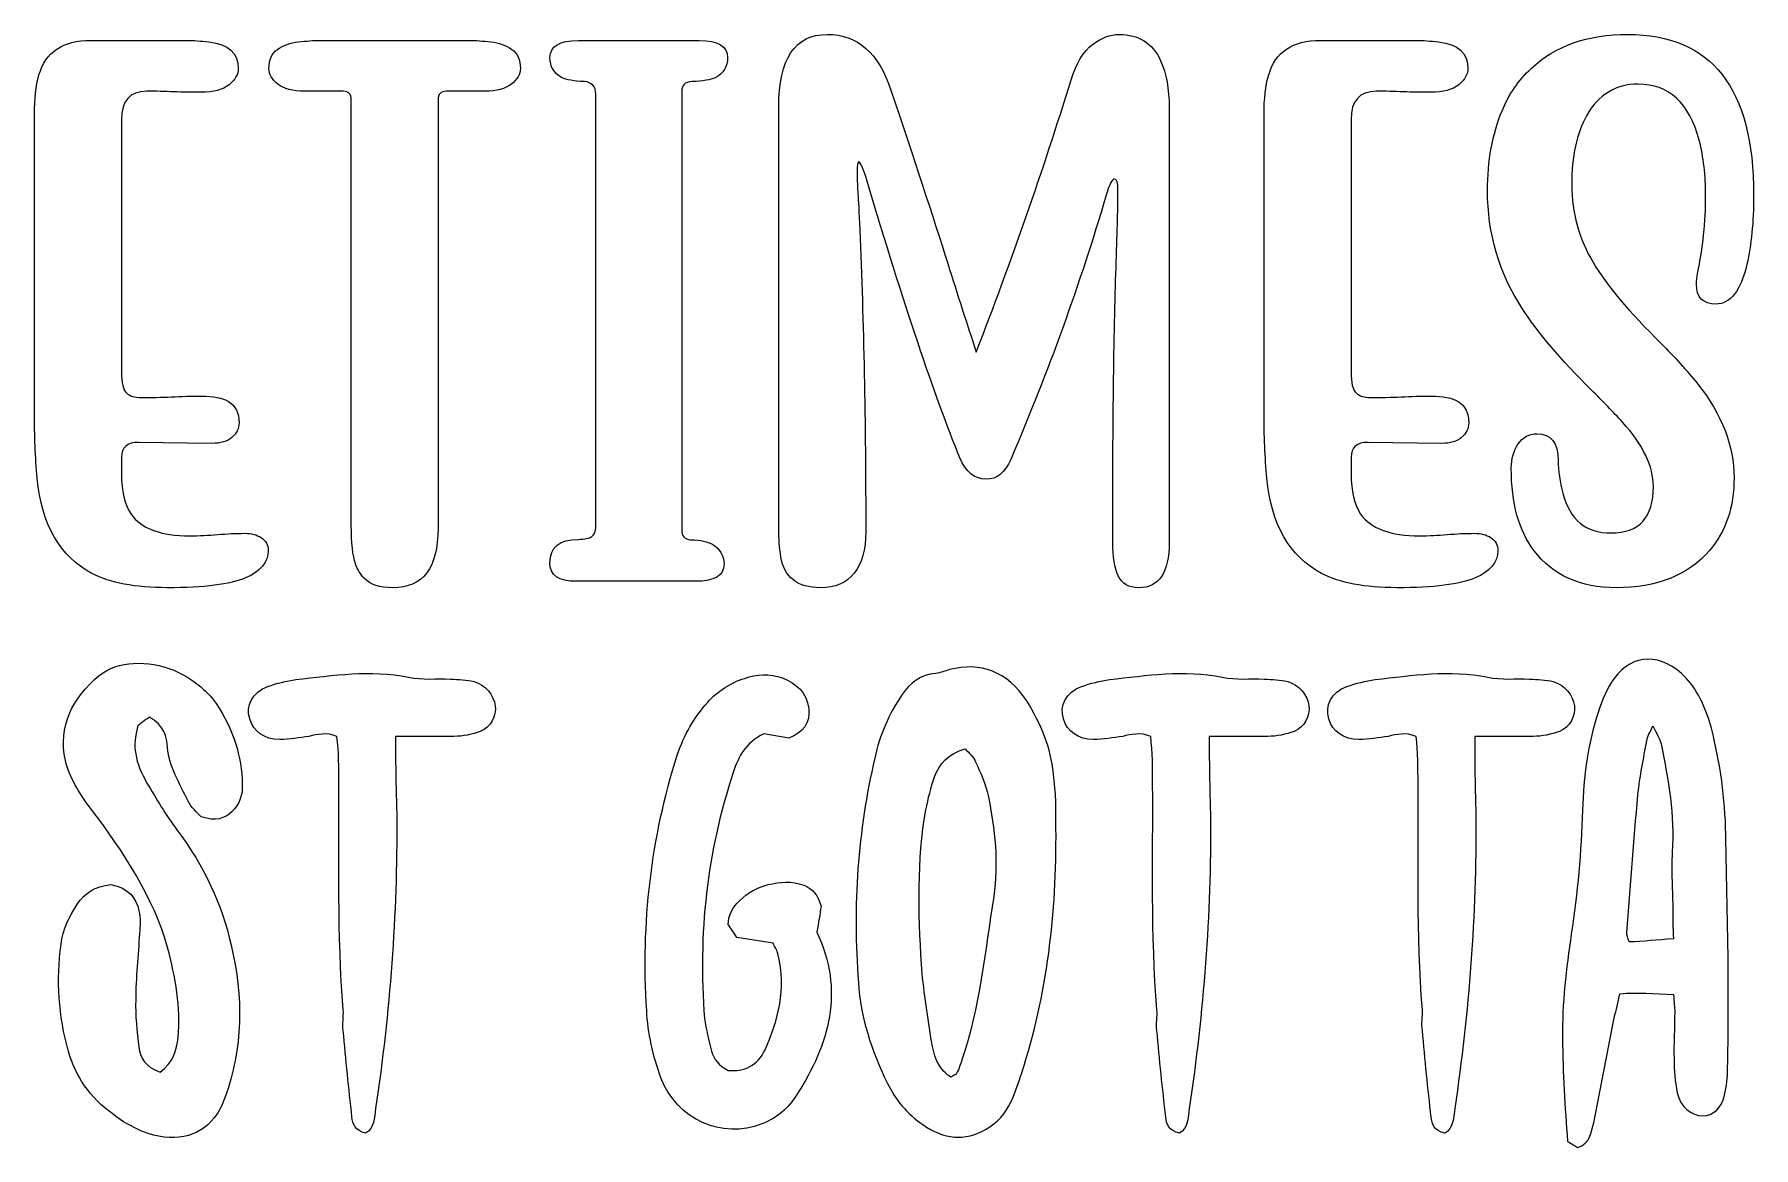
# Model space of a CAD drawing. Header units: inches. Extents: x 0.62 to 5.38, y -5.94 to -0.06.
# Drawn here: x 2.56 to 5.383, y -1.888 to -0.061 of the extents above; entities that cross this region are included whole.
import ezdxf

# ---------------------------------------------------------------- set-up
doc = ezdxf.new("R2010")
doc.units = ezdxf.units.IN
doc.header["$MEASUREMENT"] = 0
doc.layers.add('Layer 1', color=7, linetype='Continuous')

# ---------------------------------------------------------------- blocks, each defined once
blk = doc.blocks.new('block 7')
at = {"layer": 'Layer 1', "lineweight": 0}
for points, knots in [([(3.9601, -1.782), (3.9345, -1.7288), (3.9161, -1.6746), (3.913, -1.6173), (3.9028, -1.4915), (3.912, -1.3688), (3.9396, -1.2491), (3.9478, -1.2112), (3.9631, -1.1765), (3.9846, -1.1447), (3.9979, -1.1263), (4.0143, -1.111), (4.0399, -1.11), (4.0481, -1.1089), (4.0552, -1.1059), (4.0624, -1.1038), (4.1135, -1.0905), (4.1575, -1.1069), (4.1892, -1.155), (4.2127, -1.1928), (4.2291, -1.2327), (4.2332, -1.2747), (4.2373, -1.3053), (4.2373, -1.335), (4.2373, -1.3647), (4.2383, -1.5038), (4.223, -1.6378), (4.181, -1.7657), (4.1759, -1.781), (4.1708, -1.7974), (4.1636, -1.8127), (4.1544, -1.8321), (4.1411, -1.8475), (4.1217, -1.8587), (4.0879, -1.8782), (4.0532, -1.8751), (4.0184, -1.8506), (3.9928, -1.8332), (3.9734, -1.8096), (3.9601, -1.782)], [0, 0, 0, 0, 1, 1, 1, 2, 2, 2, 3, 3, 3, 4, 4, 4, 5, 5, 5, 6, 6, 6, 7, 7, 7, 8, 8, 8, 9, 9, 9, 10, 10, 10, 11, 11, 11, 12, 12, 12, 13, 13, 13, 13]), ([(4.0163, -1.5877), (4.0194, -1.6276), (4.0256, -1.6675), (4.0317, -1.7074), (4.0358, -1.7299), (4.0388, -1.7554), (4.0644, -1.7728), (4.0706, -1.7697), (4.0736, -1.7687), (4.0747, -1.7657), (4.0777, -1.7595), (4.0808, -1.7513), (4.0828, -1.7442), (4.1125, -1.6583), (4.1207, -1.5662), (4.135, -1.4762), (4.1432, -1.422), (4.1371, -1.3657), (4.1258, -1.3105), (4.1217, -1.2921), (4.1135, -1.2726), (4.1053, -1.2552), (4.1023, -1.247), (4.0941, -1.2409), (4.0879, -1.2337), (4.0603, -1.2419), (4.046, -1.2583), (4.0378, -1.2798), (4.0317, -1.2972), (4.0276, -1.3156), (4.0235, -1.334), (4.0092, -1.4168), (4.0112, -1.5017), (4.0163, -1.5877)], [0, 0, 0, 0, 1, 1, 1, 2, 2, 2, 3, 3, 3, 4, 4, 4, 5, 5, 5, 6, 6, 6, 7, 7, 7, 8, 8, 8, 9, 9, 9, 10, 10, 10, 11, 11, 11, 11])]:
    blk.add_open_spline(points, degree=3, knots=knots, dxfattribs=at)
blk = doc.blocks.new('block 8')
at = {"layer": 'Layer 1', "lineweight": 0}
for points, knots in [([(5.2532, -1.6654), (5.2532, -1.6583), (5.2522, -1.6511), (5.2512, -1.6368), (5.2194, -1.6357), (5.1928, -1.6337), (5.1632, -1.6357), (5.1601, -1.6501), (5.157, -1.6623), (5.154, -1.6756), (5.154, -1.6756), (5.1202, -1.8475), (5.1202, -1.8475), (5.1161, -1.8628), (5.1151, -1.8813), (5.0936, -1.8884), (5.0895, -1.8853), (5.0844, -1.8823), (5.0773, -1.8782), (5.0732, -1.8219), (5.0691, -1.7657), (5.0691, -1.7094), (5.068, -1.6511), (5.0752, -1.5948), (5.0834, -1.5375), (5.0936, -1.4711), (5.0998, -1.4025), (5.1018, -1.334), (5.1038, -1.2798), (5.11, -1.2256), (5.1274, -1.1744), (5.1335, -1.155), (5.1417, -1.1345), (5.154, -1.1182), (5.1836, -1.0762), (5.2327, -1.0762), (5.2716, -1.1171), (5.2931, -1.1407), (5.3054, -1.1703), (5.3136, -1.2), (5.3279, -1.2573), (5.336, -1.3156), (5.3371, -1.3739), (5.3381, -1.4486), (5.3401, -1.5232), (5.3412, -1.5979), (5.3412, -1.6511), (5.3412, -1.7043), (5.3401, -1.7575), (5.3401, -1.7728), (5.3381, -1.7882), (5.335, -1.8025), (5.3309, -1.8229), (5.3166, -1.8362), (5.2992, -1.8362), (5.2808, -1.8362), (5.2624, -1.8219), (5.2573, -1.7984), (5.2532, -1.78), (5.2522, -1.7616), (5.2522, -1.7432), (5.2512, -1.7176), (5.2532, -1.692), (5.2532, -1.6654)], [0, 0, 0, 0, 1, 1, 1, 2, 2, 2, 3, 3, 3, 4, 4, 4, 5, 5, 5, 6, 6, 6, 7, 7, 7, 8, 8, 8, 9, 9, 9, 10, 10, 10, 11, 11, 11, 12, 12, 12, 13, 13, 13, 14, 14, 14, 15, 15, 15, 16, 16, 16, 17, 17, 17, 18, 18, 18, 19, 19, 19, 20, 20, 20, 21, 21, 21, 21]), ([(5.2512, -1.5457), (5.2501, -1.5263), (5.2501, -1.513), (5.2501, -1.4997), (5.2501, -1.467), (5.2471, -1.4353), (5.2491, -1.4035), (5.2532, -1.3432), (5.243, -1.2849), (5.2307, -1.2256), (5.2286, -1.2164), (5.2235, -1.2092), (5.2174, -1.1959), (5.2123, -1.2071), (5.2082, -1.2133), (5.2072, -1.2204), (5.2021, -1.2501), (5.1959, -1.2787), (5.1928, -1.3094), (5.1857, -1.3851), (5.1806, -1.4598), (5.1744, -1.5355), (5.1744, -1.5396), (5.1765, -1.5437), (5.1785, -1.5508), (5.2021, -1.5498), (5.2235, -1.5478), (5.2512, -1.5457)], [0, 0, 0, 0, 1, 1, 1, 2, 2, 2, 3, 3, 3, 4, 4, 4, 5, 5, 5, 6, 6, 6, 7, 7, 7, 8, 8, 8, 9, 9, 9, 9])]:
    blk.add_open_spline(points, degree=3, knots=knots, dxfattribs=at)

msp = doc.modelspace()

# ---------------------------------------------------------------- linework, layer by layer
at = {"layer": 'Layer 1', "lineweight": 0}
for points, knots in [([(2.6544, -0.9459), (2.6839, -0.9615), (2.7251, -0.9693), (2.778, -0.9693), (2.8387, -0.9693), (2.8815, -0.9639), (2.9064, -0.9532), (2.9313, -0.9425), (2.9437, -0.9277), (2.9437, -0.9086), (2.9437, -0.8989), (2.9399, -0.8917), (2.9323, -0.887), (2.9247, -0.8823), (2.9159, -0.88), (2.9058, -0.88), (2.8906, -0.88), (2.8755, -0.8807), (2.8606, -0.882), (2.8456, -0.8834), (2.8305, -0.8841), (2.8154, -0.8841), (2.7675, -0.8841), (2.7352, -0.8722), (2.7185, -0.8485), (2.708, -0.833), (2.7028, -0.8108), (2.7028, -0.782), (2.7028, -0.782), (2.7028, -0.7552), (2.7028, -0.7552), (2.7028, -0.7388), (2.7121, -0.7307), (2.7308, -0.7307), (2.7308, -0.7307), (2.8515, -0.7324), (2.8515, -0.7324), (2.8655, -0.7324), (2.8764, -0.7291), (2.8842, -0.7225), (2.892, -0.7159), (2.8959, -0.7079), (2.8959, -0.6986), (2.8959, -0.6822), (2.89, -0.6706), (2.8784, -0.6636), (2.8686, -0.6577), (2.8539, -0.6548), (2.834, -0.6548), (2.8177, -0.6548), (2.8013, -0.6552), (2.7847, -0.656), (2.7682, -0.6568), (2.7518, -0.6572), (2.7354, -0.6572), (2.7245, -0.6572), (2.7164, -0.6546), (2.7109, -0.6496), (2.7055, -0.6445), (2.7028, -0.6331), (2.7028, -0.6152), (2.7028, -0.6152), (2.7028, -0.201), (2.7028, -0.201), (2.7028, -0.1699), (2.7166, -0.1543), (2.7442, -0.1543), (2.759, -0.1543), (2.7738, -0.1546), (2.7888, -0.1552), (2.8038, -0.1558), (2.8187, -0.156), (2.8334, -0.156), (2.8541, -0.156), (2.8694, -0.1519), (2.8795, -0.1435), (2.8896, -0.1351), (2.8947, -0.1263), (2.8947, -0.117), (2.8947, -0.0917), (2.8786, -0.0771), (2.8463, -0.0732), (2.8331, -0.0717), (2.821, -0.0709), (2.8101, -0.0709), (2.8101, -0.0709), (2.6526, -0.0709), (2.6526, -0.0709), (2.6067, -0.0709), (2.5783, -0.0897), (2.5674, -0.1275), (2.5624, -0.1454), (2.5599, -0.1669), (2.5599, -0.1922), (2.5599, -0.1922), (2.5599, -0.6817), (2.5599, -0.6817), (2.5599, -0.7194), (2.5614, -0.7554), (2.5645, -0.7896), (2.5715, -0.8654), (2.6015, -0.9175), (2.6544, -0.9459)], [0, 0, 0, 0, 1, 1, 1, 2, 2, 2, 3, 3, 3, 4, 4, 4, 5, 5, 5, 6, 6, 6, 7, 7, 7, 8, 8, 8, 9, 9, 9, 10, 10, 10, 11, 11, 11, 12, 12, 12, 13, 13, 13, 14, 14, 14, 15, 15, 15, 16, 16, 16, 17, 17, 17, 18, 18, 18, 19, 19, 19, 20, 20, 20, 21, 21, 21, 22, 22, 22, 23, 23, 23, 24, 24, 24, 25, 25, 25, 26, 26, 26, 27, 27, 27, 28, 28, 28, 29, 29, 29, 30, 30, 30, 31, 31, 31, 32, 32, 32, 33, 33, 33, 34, 34, 34, 34]), ([(2.9597, -0.1426), (2.9697, -0.1504), (2.9842, -0.1543), (3.0032, -0.1543), (3.0032, -0.1543), (3.0668, -0.1543), (3.0668, -0.1543), (3.0757, -0.1543), (3.0802, -0.159), (3.0802, -0.1683), (3.0802, -0.1683), (3.0802, -0.8672), (3.0802, -0.8672), (3.0802, -0.8956), (3.0825, -0.9166), (3.0872, -0.9302), (3.0903, -0.9395), (3.0952, -0.9475), (3.1018, -0.9541), (3.1111, -0.9642), (3.1267, -0.9693), (3.1485, -0.9693), (3.1979, -0.9693), (3.2226, -0.9368), (3.2226, -0.8718), (3.2226, -0.8718), (3.2226, -0.1683), (3.2226, -0.1683), (3.2226, -0.159), (3.2272, -0.1543), (3.2366, -0.1543), (3.2366, -0.1543), (3.2996, -0.1543), (3.2996, -0.1543), (3.3186, -0.1543), (3.3331, -0.1504), (3.343, -0.1426), (3.3529, -0.1349), (3.3579, -0.1263), (3.3579, -0.117), (3.3579, -0.1026), (3.3531, -0.0921), (3.3436, -0.0855), (3.3341, -0.0789), (3.3227, -0.0748), (3.3095, -0.0732), (3.2963, -0.0717), (3.2842, -0.0709), (3.2733, -0.0709), (3.2733, -0.0709), (3.0295, -0.0709), (3.0295, -0.0709), (3.0186, -0.0709), (3.0065, -0.0717), (2.9933, -0.0732), (2.9801, -0.0748), (2.9687, -0.0789), (2.9592, -0.0855), (2.9496, -0.0921), (2.9449, -0.1026), (2.9449, -0.117), (2.9449, -0.1263), (2.9498, -0.1349), (2.9597, -0.1426)], [0, 0, 0, 0, 1, 1, 1, 2, 2, 2, 3, 3, 3, 4, 4, 4, 5, 5, 5, 6, 6, 6, 7, 7, 7, 8, 8, 8, 9, 9, 9, 10, 10, 10, 11, 11, 11, 12, 12, 12, 13, 13, 13, 14, 14, 14, 15, 15, 15, 16, 16, 16, 17, 17, 17, 18, 18, 18, 19, 19, 19, 20, 20, 20, 21, 21, 21, 21]), ([(3.4752, -0.8853), (3.4709, -0.8884), (3.4635, -0.8899), (3.453, -0.8899), (3.4219, -0.8899), (3.4063, -0.9028), (3.4063, -0.9284), (3.4063, -0.9486), (3.4207, -0.9588), (3.4495, -0.9588), (3.4495, -0.9588), (3.6455, -0.9588), (3.6455, -0.9588), (3.6766, -0.9588), (3.6922, -0.9494), (3.6922, -0.9308), (3.6922, -0.916), (3.6855, -0.9049), (3.6723, -0.8975), (3.6657, -0.8936), (3.6541, -0.8913), (3.6373, -0.8905), (3.6276, -0.8897), (3.6228, -0.8845), (3.6228, -0.8748), (3.6228, -0.8748), (3.6228, -0.1543), (3.6228, -0.1543), (3.6228, -0.1446), (3.6282, -0.1393), (3.6391, -0.1385), (3.6577, -0.1378), (3.6706, -0.1356), (3.6776, -0.1321), (3.6912, -0.1251), (3.698, -0.114), (3.698, -0.0989), (3.698, -0.0802), (3.6824, -0.0709), (3.6513, -0.0709), (3.6513, -0.0709), (3.453, -0.0709), (3.453, -0.0709), (3.4219, -0.0709), (3.4063, -0.0802), (3.4063, -0.0989), (3.4063, -0.114), (3.4131, -0.1251), (3.4267, -0.1321), (3.4333, -0.1356), (3.4454, -0.1378), (3.4629, -0.1385), (3.4753, -0.1393), (3.4816, -0.1461), (3.4816, -0.159), (3.4816, -0.159), (3.4816, -0.8701), (3.4816, -0.8701), (3.4816, -0.8771), (3.4794, -0.8821), (3.4752, -0.8853)], [0, 0, 0, 0, 1, 1, 1, 2, 2, 2, 3, 3, 3, 4, 4, 4, 5, 5, 5, 6, 6, 6, 7, 7, 7, 8, 8, 8, 9, 9, 9, 10, 10, 10, 11, 11, 11, 12, 12, 12, 13, 13, 13, 14, 14, 14, 15, 15, 15, 16, 16, 16, 17, 17, 17, 18, 18, 18, 19, 19, 19, 20, 20, 20, 20]), ([(3.8502, -0.9693), (3.8748, -0.9693), (3.8933, -0.9614), (3.906, -0.9456), (3.9186, -0.9299), (3.9249, -0.907), (3.9249, -0.8771), (3.9249, -0.6974), (3.9216, -0.5323), (3.915, -0.3818), (3.9138, -0.3523), (3.9129, -0.3326), (3.9121, -0.3229), (3.9113, -0.3132), (3.9109, -0.3015), (3.9109, -0.2879), (3.9109, -0.2762), (3.9117, -0.2704), (3.9132, -0.2704), (3.9164, -0.2704), (3.921, -0.2809), (3.9272, -0.3019), (3.9871, -0.503), (4.0379, -0.6544), (4.0795, -0.7563), (4.0892, -0.7797), (4.1036, -0.7913), (4.1227, -0.7913), (4.1402, -0.7913), (4.1536, -0.7805), (4.1629, -0.7587), (4.2248, -0.6144), (4.2769, -0.4703), (4.3193, -0.3264), (4.3247, -0.3077), (4.3294, -0.2984), (4.3333, -0.2984), (4.3372, -0.2984), (4.3391, -0.3042), (4.3391, -0.3159), (4.3391, -0.3423), (4.3381, -0.3818), (4.3362, -0.4343), (4.3323, -0.5378), (4.3304, -0.6912), (4.3304, -0.8946), (4.3304, -0.9183), (4.3334, -0.9367), (4.3394, -0.9497), (4.3454, -0.9627), (4.3568, -0.9693), (4.3735, -0.9693), (4.4066, -0.9693), (4.4231, -0.9444), (4.4231, -0.8946), (4.4231, -0.8946), (4.4231, -0.1811), (4.4231, -0.1811), (4.4231, -0.1508), (4.4184, -0.1251), (4.4091, -0.1041), (4.3959, -0.0754), (4.3731, -0.061), (4.3409, -0.061), (4.3265, -0.061), (4.3119, -0.0665), (4.2971, -0.0776), (4.2823, -0.0887), (4.2706, -0.108), (4.2621, -0.1356), (4.2158, -0.2854), (4.1639, -0.4343), (4.1063, -0.5825), (4.0912, -0.5362), (4.0756, -0.4878), (4.0597, -0.4372), (4.0352, -0.3602), (4.0041, -0.2653), (3.9663, -0.1525), (3.9461, -0.0915), (3.9113, -0.061), (3.8619, -0.061), (3.8086, -0.061), (3.782, -0.1008), (3.782, -0.1805), (3.782, -0.1805), (3.782, -0.8724), (3.782, -0.8724), (3.782, -0.8884), (3.7832, -0.9037), (3.7855, -0.9185), (3.7913, -0.9523), (3.8129, -0.9693), (3.8502, -0.9693)], [0, 0, 0, 0, 1, 1, 1, 2, 2, 2, 3, 3, 3, 4, 4, 4, 5, 5, 5, 6, 6, 6, 7, 7, 7, 8, 8, 8, 9, 9, 9, 10, 10, 10, 11, 11, 11, 12, 12, 12, 13, 13, 13, 14, 14, 14, 15, 15, 15, 16, 16, 16, 17, 17, 17, 18, 18, 18, 19, 19, 19, 20, 20, 20, 21, 21, 21, 22, 22, 22, 23, 23, 23, 24, 24, 24, 25, 25, 25, 26, 26, 26, 27, 27, 27, 28, 28, 28, 29, 29, 29, 30, 30, 30, 31, 31, 31, 31]), ([(4.6734, -0.9459), (4.7029, -0.9615), (4.7442, -0.9693), (4.7971, -0.9693), (4.8577, -0.9693), (4.9005, -0.9639), (4.9254, -0.9532), (4.9503, -0.9425), (4.9627, -0.9277), (4.9627, -0.9086), (4.9627, -0.8989), (4.9589, -0.8917), (4.9514, -0.887), (4.9438, -0.8823), (4.9349, -0.88), (4.9248, -0.88), (4.9096, -0.88), (4.8946, -0.8807), (4.8796, -0.882), (4.8646, -0.8834), (4.8496, -0.8841), (4.8344, -0.8841), (4.7866, -0.8841), (4.7543, -0.8722), (4.7375, -0.8485), (4.727, -0.833), (4.7218, -0.8108), (4.7218, -0.782), (4.7218, -0.782), (4.7218, -0.7552), (4.7218, -0.7552), (4.7218, -0.7388), (4.7311, -0.7307), (4.7498, -0.7307), (4.7498, -0.7307), (4.8706, -0.7324), (4.8706, -0.7324), (4.8846, -0.7324), (4.8954, -0.7291), (4.9032, -0.7225), (4.911, -0.7159), (4.9149, -0.7079), (4.9149, -0.6986), (4.9149, -0.6822), (4.9091, -0.6706), (4.8974, -0.6636), (4.8877, -0.6577), (4.8729, -0.6548), (4.8531, -0.6548), (4.8367, -0.6548), (4.8203, -0.6552), (4.8038, -0.656), (4.7872, -0.6568), (4.7708, -0.6572), (4.7545, -0.6572), (4.7436, -0.6572), (4.7354, -0.6546), (4.73, -0.6496), (4.7245, -0.6445), (4.7218, -0.6331), (4.7218, -0.6152), (4.7218, -0.6152), (4.7218, -0.201), (4.7218, -0.201), (4.7218, -0.1699), (4.7356, -0.1543), (4.7632, -0.1543), (4.778, -0.1543), (4.7929, -0.1546), (4.8078, -0.1552), (4.8228, -0.1558), (4.8377, -0.156), (4.8525, -0.156), (4.8731, -0.156), (4.8884, -0.1519), (4.8985, -0.1435), (4.9087, -0.1351), (4.9137, -0.1263), (4.9137, -0.117), (4.9137, -0.0917), (4.8976, -0.0771), (4.8653, -0.0732), (4.8521, -0.0717), (4.84, -0.0709), (4.8291, -0.0709), (4.8291, -0.0709), (4.6716, -0.0709), (4.6716, -0.0709), (4.6257, -0.0709), (4.5973, -0.0897), (4.5865, -0.1275), (4.5814, -0.1454), (4.5789, -0.1669), (4.5789, -0.1922), (4.5789, -0.1922), (4.5789, -0.6817), (4.5789, -0.6817), (4.5789, -0.7194), (4.5804, -0.7554), (4.5835, -0.7896), (4.5905, -0.8654), (4.6205, -0.9175), (4.6734, -0.9459)], [0, 0, 0, 0, 1, 1, 1, 2, 2, 2, 3, 3, 3, 4, 4, 4, 5, 5, 5, 6, 6, 6, 7, 7, 7, 8, 8, 8, 9, 9, 9, 10, 10, 10, 11, 11, 11, 12, 12, 12, 13, 13, 13, 14, 14, 14, 15, 15, 15, 16, 16, 16, 17, 17, 17, 18, 18, 18, 19, 19, 19, 20, 20, 20, 21, 21, 21, 22, 22, 22, 23, 23, 23, 24, 24, 24, 25, 25, 25, 26, 26, 26, 27, 27, 27, 28, 28, 28, 29, 29, 29, 30, 30, 30, 31, 31, 31, 32, 32, 32, 33, 33, 33, 34, 34, 34, 34]), ([(5.1167, -0.6449), (5.135, -0.6632), (5.1519, -0.6807), (5.1675, -0.6974), (5.2013, -0.7351), (5.2182, -0.7703), (5.2182, -0.803), (5.2182, -0.854), (5.1951, -0.8794), (5.1488, -0.8794), (5.1072, -0.8794), (5.0808, -0.8576), (5.0695, -0.8141), (5.0644, -0.7958), (5.0619, -0.7779), (5.0619, -0.7604), (5.0619, -0.7312), (5.0502, -0.7167), (5.0269, -0.7167), (5.0141, -0.7167), (5.0038, -0.7221), (4.9963, -0.733), (4.9887, -0.7439), (4.9849, -0.7573), (4.9849, -0.7733), (4.9849, -0.8304), (4.9973, -0.8755), (5.0222, -0.9086), (5.0533, -0.949), (5.0983, -0.9693), (5.157, -0.9693), (5.2239, -0.9693), (5.275, -0.9488), (5.3104, -0.908), (5.3372, -0.8769), (5.3507, -0.8372), (5.3507, -0.789), (5.3507, -0.7365), (5.3308, -0.6852), (5.2912, -0.635), (5.2729, -0.6124), (5.2528, -0.5903), (5.2311, -0.5685), (5.1786, -0.5168), (5.1414, -0.4726), (5.1197, -0.4361), (5.0959, -0.396), (5.0841, -0.3534), (5.0841, -0.3083), (5.0841, -0.2613), (5.0922, -0.2233), (5.1086, -0.1945), (5.128, -0.1599), (5.1562, -0.1426), (5.1932, -0.1426), (5.2437, -0.1426), (5.2772, -0.1734), (5.2935, -0.2348), (5.3005, -0.2624), (5.304, -0.2926), (5.304, -0.3252), (5.304, -0.3688), (5.2995, -0.4116), (5.2906, -0.4536), (5.2894, -0.4594), (5.2888, -0.4652), (5.2888, -0.4711), (5.2888, -0.4929), (5.2995, -0.5037), (5.3209, -0.5037), (5.3446, -0.5037), (5.3615, -0.482), (5.3717, -0.4384), (5.379, -0.4069), (5.3828, -0.3692), (5.3828, -0.3252), (5.3828, -0.149), (5.3139, -0.061), (5.1762, -0.061), (5.1101, -0.061), (5.0572, -0.0796), (5.0176, -0.117), (4.9969, -0.136), (4.981, -0.1592), (4.9697, -0.1864), (4.9538, -0.2249), (4.9458, -0.2684), (4.9458, -0.3171), (4.9458, -0.3878), (4.9647, -0.4522), (5.0024, -0.5101), (5.0281, -0.5502), (5.0662, -0.5951), (5.1167, -0.6449)], [0, 0, 0, 0, 1, 1, 1, 2, 2, 2, 3, 3, 3, 4, 4, 4, 5, 5, 5, 6, 6, 6, 7, 7, 7, 8, 8, 8, 9, 9, 9, 10, 10, 10, 11, 11, 11, 12, 12, 12, 13, 13, 13, 14, 14, 14, 15, 15, 15, 16, 16, 16, 17, 17, 17, 18, 18, 18, 19, 19, 19, 20, 20, 20, 21, 21, 21, 22, 22, 22, 23, 23, 23, 24, 24, 24, 25, 25, 25, 26, 26, 26, 27, 27, 27, 28, 28, 28, 29, 29, 29, 30, 30, 30, 31, 31, 31, 31]), ([(2.7324, -1.5365), (2.7335, -1.5243), (2.7345, -1.512), (2.7314, -1.4997), (2.7273, -1.4792), (2.715, -1.4619), (2.6854, -1.4567), (2.6588, -1.4588), (2.6424, -1.4711), (2.6312, -1.4874), (2.6168, -1.5089), (2.6066, -1.5304), (2.6036, -1.5549), (2.5954, -1.6132), (2.5995, -1.6715), (2.6158, -1.7309), (2.6271, -1.7708), (2.6506, -1.8056), (2.6895, -1.8342), (2.7038, -1.8454), (2.7202, -1.8547), (2.7376, -1.8618), (2.7856, -1.8813), (2.8306, -1.872), (2.8552, -1.8393), (2.8634, -1.8291), (2.8685, -1.8178), (2.8726, -1.8066), (2.9022, -1.7258), (2.9033, -1.6409), (2.8828, -1.556), (2.8685, -1.4905), (2.8388, -1.4261), (2.7938, -1.3667), (2.7754, -1.3422), (2.7601, -1.3156), (2.7447, -1.29), (2.7365, -1.2747), (2.7283, -1.2583), (2.7263, -1.2419), (2.7232, -1.2276), (2.7253, -1.2123), (2.7294, -1.1979), (2.7314, -1.1918), (2.7416, -1.1877), (2.7488, -1.1816), (2.7734, -1.1959), (2.7774, -1.2143), (2.7785, -1.2317), (2.7805, -1.2624), (2.7989, -1.291), (2.8122, -1.3197), (2.8173, -1.3299), (2.8276, -1.3391), (2.8337, -1.3452), (2.8583, -1.3534), (2.8726, -1.3483), (2.8838, -1.3371), (2.8971, -1.3248), (2.9022, -1.3084), (2.9012, -1.2921), (2.9002, -1.246), (2.8869, -1.202), (2.8583, -1.1591), (2.8419, -1.1366), (2.8194, -1.1182), (2.7887, -1.1049), (2.7468, -1.0875), (2.6956, -1.0895), (2.667, -1.113), (2.622, -1.1509), (2.5984, -1.1959), (2.6107, -1.2532), (2.6179, -1.2808), (2.6332, -1.3064), (2.6516, -1.3309), (2.7069, -1.4035), (2.756, -1.4782), (2.7785, -1.5601), (2.7918, -1.6092), (2.8, -1.6583), (2.7959, -1.7074), (2.7938, -1.7288), (2.7877, -1.7493), (2.7662, -1.7646), (2.7416, -1.7554), (2.7335, -1.7401), (2.7314, -1.7237), (2.7283, -1.6981), (2.7253, -1.6715), (2.7263, -1.646), (2.7263, -1.6092), (2.7304, -1.5733), (2.7324, -1.5365)], [0, 0, 0, 0, 1, 1, 1, 2, 2, 2, 3, 3, 3, 4, 4, 4, 5, 5, 5, 6, 6, 6, 7, 7, 7, 8, 8, 8, 9, 9, 9, 10, 10, 10, 11, 11, 11, 12, 12, 12, 13, 13, 13, 14, 14, 14, 15, 15, 15, 16, 16, 16, 17, 17, 17, 18, 18, 18, 19, 19, 19, 20, 20, 20, 21, 21, 21, 22, 22, 22, 23, 23, 23, 24, 24, 24, 25, 25, 25, 26, 26, 26, 27, 27, 27, 28, 28, 28, 29, 29, 29, 30, 30, 30, 31, 31, 31, 31]), ([(3.249, -1.2133), (3.2634, -1.2133), (3.2787, -1.2102), (3.292, -1.2051), (3.3094, -1.199), (3.3186, -1.1795), (3.3166, -1.1632), (3.3145, -1.1458), (3.3002, -1.1284), (3.2818, -1.1233), (3.2695, -1.1202), (3.2562, -1.1202), (3.2429, -1.1192), (3.2204, -1.1182), (3.1969, -1.1212), (3.1744, -1.1161), (3.1109, -1.1038), (3.0506, -1.113), (2.9892, -1.1202), (2.9739, -1.1222), (2.9575, -1.1263), (2.9432, -1.1315), (2.9176, -1.1407), (2.9064, -1.1632), (2.9135, -1.1846), (2.9197, -1.2051), (2.937, -1.2184), (2.9626, -1.2184), (2.979, -1.2184), (2.9954, -1.2153), (3.0107, -1.2133), (3.025, -1.2102), (3.0393, -1.2061), (3.0567, -1.2133), (3.0598, -1.2389), (3.0598, -1.2655), (3.0598, -1.291), (3.0608, -1.4148), (3.0567, -1.5375), (3.067, -1.6623), (3.068, -1.6736), (3.0649, -1.6849), (3.067, -1.6961), (3.071, -1.7442), (3.0762, -1.7912), (3.0813, -1.8383), (3.0823, -1.8495), (3.0864, -1.8608), (3.1038, -1.8649), (3.1181, -1.8567), (3.1181, -1.8393), (3.1202, -1.824), (3.1437, -1.6664), (3.156, -1.5058), (3.1549, -1.3452), (3.1539, -1.3094), (3.1529, -1.2726), (3.1529, -1.2368), (3.1529, -1.2368), (3.1529, -1.2133), (3.1529, -1.2133), (3.1877, -1.2133), (3.2184, -1.2143), (3.249, -1.2133)], [0, 0, 0, 0, 1, 1, 1, 2, 2, 2, 3, 3, 3, 4, 4, 4, 5, 5, 5, 6, 6, 6, 7, 7, 7, 8, 8, 8, 9, 9, 9, 10, 10, 10, 11, 11, 11, 12, 12, 12, 13, 13, 13, 14, 14, 14, 15, 15, 15, 16, 16, 16, 17, 17, 17, 18, 18, 18, 19, 19, 19, 20, 20, 20, 21, 21, 21, 21]), ([(3.6153, -1.244), (3.5724, -1.38), (3.556, -1.5202), (3.5652, -1.6634), (3.5672, -1.7002), (3.5754, -1.738), (3.5887, -1.7738), (3.6143, -1.8424), (3.689, -1.8751), (3.7544, -1.8495), (3.779, -1.8403), (3.7984, -1.8229), (3.8117, -1.8015), (3.8649, -1.7186), (3.8905, -1.6306), (3.8445, -1.5345), (3.8475, -1.5191), (3.8496, -1.5048), (3.8516, -1.4925), (3.8465, -1.4751), (3.8383, -1.4629), (3.823, -1.4578), (3.8035, -1.4496), (3.7841, -1.4526), (3.7647, -1.4567), (3.7289, -1.4659), (3.6982, -1.4946), (3.6992, -1.5222), (3.7023, -1.5283), (3.7084, -1.5355), (3.7135, -1.5437), (3.7135, -1.5437), (3.7729, -1.5529), (3.7729, -1.5529), (3.7759, -1.5601), (3.78, -1.5652), (3.781, -1.5723), (3.7943, -1.6276), (3.782, -1.6787), (3.7595, -1.7278), (3.7483, -1.7534), (3.7248, -1.7646), (3.6992, -1.7616), (3.6828, -1.7534), (3.6757, -1.7432), (3.6716, -1.7299), (3.6675, -1.7125), (3.6624, -1.6941), (3.6603, -1.6767), (3.6491, -1.5375), (3.6644, -1.4025), (3.7074, -1.2726), (3.7156, -1.246), (3.7289, -1.2225), (3.7575, -1.2092), (3.7575, -1.2092), (3.7984, -1.2164), (3.7984, -1.2164), (3.8219, -1.2071), (3.8342, -1.1918), (3.8312, -1.1673), (3.8281, -1.1417), (3.8107, -1.1263), (3.7882, -1.1171), (3.7667, -1.11), (3.7462, -1.111), (3.7258, -1.1182), (3.7023, -1.1253), (3.6818, -1.1396), (3.6654, -1.157), (3.6429, -1.1826), (3.6266, -1.2112), (3.6153, -1.244)], [0, 0, 0, 0, 1, 1, 1, 2, 2, 2, 3, 3, 3, 4, 4, 4, 5, 5, 5, 6, 6, 6, 7, 7, 7, 8, 8, 8, 9, 9, 9, 10, 10, 10, 11, 11, 11, 12, 12, 12, 13, 13, 13, 14, 14, 14, 15, 15, 15, 16, 16, 16, 17, 17, 17, 18, 18, 18, 19, 19, 19, 20, 20, 20, 21, 21, 21, 22, 22, 22, 23, 23, 23, 24, 24, 24, 24]), ([(4.2793, -1.1315), (4.2537, -1.1407), (4.2424, -1.1632), (4.2496, -1.1846), (4.2558, -1.2051), (4.2731, -1.2184), (4.2987, -1.2184), (4.3151, -1.2184), (4.3314, -1.2153), (4.3468, -1.2133), (4.3611, -1.2102), (4.3754, -1.2061), (4.3928, -1.2133), (4.3959, -1.2389), (4.3959, -1.2655), (4.3959, -1.291), (4.3969, -1.4148), (4.3928, -1.5375), (4.403, -1.6623), (4.4041, -1.6736), (4.401, -1.6849), (4.403, -1.6961), (4.4071, -1.7442), (4.4123, -1.7912), (4.4174, -1.8383), (4.4184, -1.8495), (4.4225, -1.8608), (4.4399, -1.8649), (4.4542, -1.8567), (4.4542, -1.8393), (4.4562, -1.824), (4.4798, -1.6664), (4.492, -1.5058), (4.491, -1.3452), (4.49, -1.3094), (4.489, -1.2726), (4.489, -1.2368), (4.489, -1.2368), (4.489, -1.2133), (4.489, -1.2133), (4.5238, -1.2133), (4.5544, -1.2143), (4.5851, -1.2133), (4.5994, -1.2133), (4.6148, -1.2102), (4.6281, -1.2051), (4.6455, -1.199), (4.6547, -1.1795), (4.6526, -1.1632), (4.6506, -1.1458), (4.6363, -1.1284), (4.6179, -1.1233), (4.6056, -1.1202), (4.5923, -1.1202), (4.579, -1.1192), (4.5565, -1.1182), (4.533, -1.1212), (4.5104, -1.1161), (4.447, -1.1038), (4.3867, -1.113), (4.3253, -1.1202), (4.31, -1.1222), (4.2936, -1.1263), (4.2793, -1.1315)], [0, 0, 0, 0, 1, 1, 1, 2, 2, 2, 3, 3, 3, 4, 4, 4, 5, 5, 5, 6, 6, 6, 7, 7, 7, 8, 8, 8, 9, 9, 9, 10, 10, 10, 11, 11, 11, 12, 12, 12, 13, 13, 13, 14, 14, 14, 15, 15, 15, 16, 16, 16, 17, 17, 17, 18, 18, 18, 19, 19, 19, 20, 20, 20, 21, 21, 21, 21]), ([(5.021, -1.2133), (5.0353, -1.2133), (5.0506, -1.2102), (5.0639, -1.2051), (5.0813, -1.199), (5.0905, -1.1795), (5.0885, -1.1632), (5.0864, -1.1458), (5.0721, -1.1284), (5.0537, -1.1233), (5.0414, -1.1202), (5.0281, -1.1202), (5.0148, -1.1192), (4.9923, -1.1182), (4.9688, -1.1212), (4.9463, -1.1161), (4.8829, -1.1038), (4.8225, -1.113), (4.7611, -1.1202), (4.7458, -1.1222), (4.7294, -1.1263), (4.7151, -1.1315), (4.6895, -1.1407), (4.6783, -1.1632), (4.6854, -1.1846), (4.6916, -1.2051), (4.709, -1.2184), (4.7345, -1.2184), (4.7509, -1.2184), (4.7673, -1.2153), (4.7826, -1.2133), (4.7969, -1.2102), (4.8113, -1.2061), (4.8287, -1.2133), (4.8317, -1.2389), (4.8317, -1.2655), (4.8317, -1.291), (4.8327, -1.4148), (4.8287, -1.5375), (4.8389, -1.6623), (4.8399, -1.6736), (4.8368, -1.6849), (4.8389, -1.6961), (4.843, -1.7442), (4.8481, -1.7912), (4.8532, -1.8383), (4.8542, -1.8495), (4.8583, -1.8608), (4.8757, -1.8649), (4.89, -1.8567), (4.89, -1.8393), (4.8921, -1.824), (4.9156, -1.6664), (4.9279, -1.5058), (4.9268, -1.3452), (4.9258, -1.3094), (4.9248, -1.2726), (4.9248, -1.2368), (4.9248, -1.2368), (4.9248, -1.2133), (4.9248, -1.2133), (4.9596, -1.2133), (4.9903, -1.2143), (5.021, -1.2133)], [0, 0, 0, 0, 1, 1, 1, 2, 2, 2, 3, 3, 3, 4, 4, 4, 5, 5, 5, 6, 6, 6, 7, 7, 7, 8, 8, 8, 9, 9, 9, 10, 10, 10, 11, 11, 11, 12, 12, 12, 13, 13, 13, 14, 14, 14, 15, 15, 15, 16, 16, 16, 17, 17, 17, 18, 18, 18, 19, 19, 19, 20, 20, 20, 21, 21, 21, 21])]:
    msp.add_open_spline(points, degree=3, knots=knots, dxfattribs=at)

# ---------------------------------------------------------------- block references
at = {"layer": 'Layer 1'}
for name in ['block 7', 'block 8']:
    msp.add_blockref(name, (0, 0), dxfattribs=at)

doc.saveas('drawing.dxf')
